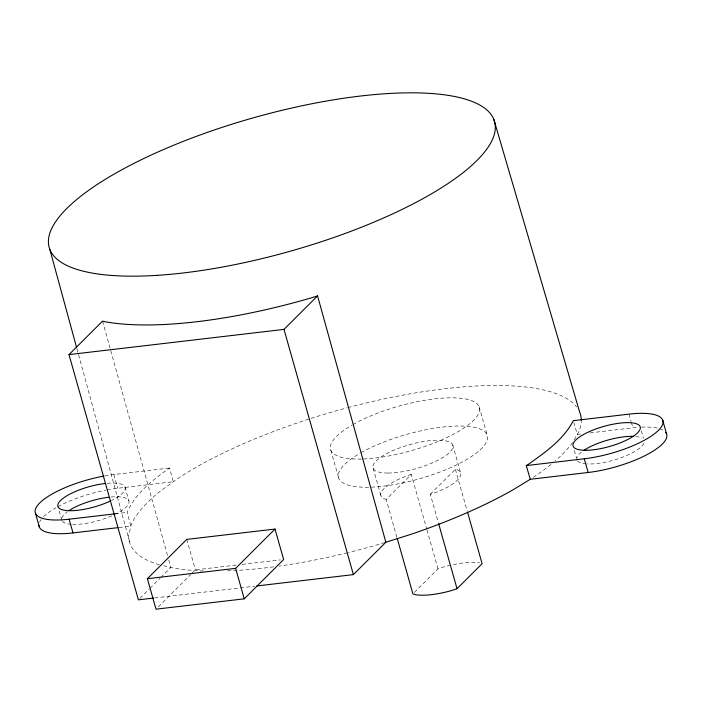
<?xml version="1.0" encoding="UTF-8"?>
<svg xmlns="http://www.w3.org/2000/svg" width="702" height="702" viewBox="0 0 702 702"><rect width="100%" height="100%" fill="white"/><g stroke="black" fill="none" stroke-linecap="round" stroke-linejoin="round"><path stroke-width="0.53" stroke-dasharray="3.51 2.63" d="M119.086 527.509L130.879 526.131L127.123 512.407C135.407 493.146 152.869 479.835 169.551 468.032L173.306 481.756L117.725 488.276A58.398 17.462 -15.8 0 0 106.678 489.987M574.21 439.768L578.878 431.598A234.328 70.068 -15.8 0 0 581.256 421.533M139.944 598.306L149.21 589.048M149.982 588.276L160.03 578.255M160.802 577.483L170.84 567.453L168.805 560.082M158.327 606.87L190.768 574.49M191.541 573.718L195.402 569.866L236.793 565.013M396.884 537.223L386.197 499.447L411.267 474.42L426.702 528.992M430.308 494.269L455.379 469.252L458.011 470.086A41.471 12.399 -15.8 0 1 435.556 492.506L430.308 494.269L438.329 522.604M414.434 592.374L437.987 568.866L442.883 567.216A41.471 12.399 -15.8 0 1 451.263 565.04M411.267 474.42L406.019 476.184A41.471 12.399 -15.8 0 0 383.555 498.604L386.197 499.447M384.907 542.532L381.16 543.708A234.328 70.068 -15.8 0 1 348.429 552.535M104.861 475.903A58.398 17.462 -15.8 0 1 113.847 474.57L169.551 468.032M580.501 433.985L577.298 434.362L573.867 422.63M590.119 432.862L632.879 427.843A58.398 17.462 -15.8 0 1 638.539 427.307M115.312 513.794L127.123 512.407M242.243 564.373L280.37 559.898M154.686 597.937L239.382 587.995M240.47 587.872L254.58 586.214M159.433 564.715L157.362 564.215A234.328 70.068 -15.8 0 1 128.756 535.108L131.134 525.043A234.328 70.068 -15.8 0 1 160.767 490.786L177.58 478.676A234.328 70.068 -15.8 0 1 310.047 418.708M163.584 565.707L173.429 568.076A234.328 70.068 -15.8 0 0 203.791 570.989M641.33 430.861L643.418 438.241M629.001 414.136L631.089 421.516M631.388 422.569L632.879 427.843M574.333 450.491L576.43 457.879M479.115 406.712L487.091 434.889M452.72 444.963L460.565 472.683M455.379 469.252L467.26 511.223M427 530.036L437.987 568.866M373.166 468.287L381.01 496.007M330.817 450.184L338.794 478.36M186.776 539.399L195.402 569.866M124.974 487.065L128.861 500.78M113.847 474.57L117.725 488.276M59.179 510.924L61.864 520.419A34.924 10.442 -15.8 0 1 67.199 511.855M102.562 321.104L167.638 555.87M76.957 348.833L130.247 544.208M572.665 442.471A234.328 70.068 -15.8 0 1 555.212 460.916M551 464.443A234.328 70.068 -15.8 0 1 533.388 477.325M347.376 552.799A234.328 70.068 -15.8 0 1 279.054 566.11M273.701 566.839A234.328 70.068 -15.8 0 1 225.939 570.945M311.083 418.374A234.328 70.068 -15.8 0 1 346.779 407.906M347.841 407.625A234.328 70.068 -15.8 0 1 576.632 406.984M39.575 522.244A58.398 17.462 -15.8 0 1 41.12 519.533M43.594 516.672A58.398 17.462 -15.8 0 1 56.09 507.669M57.897 506.668A58.398 17.462 -15.8 0 1 105.642 490.189M641.523 427.132A58.398 17.462 -15.8 0 1 657.871 428.238M659.775 428.764A58.398 17.462 -15.8 0 1 664.548 431.168M453.334 564.592A41.471 12.399 -15.8 0 1 479.65 562.899M352.983 424.561A77.308 23.113 -15.8 0 1 455.028 397.876A77.308 23.113 -15.8 0 1 463.504 428.334A77.308 23.113 -15.8 0 1 362.565 458.994M361.565 459.029A77.308 23.113 -15.8 0 1 351.992 425.131M360.96 452.746A77.308 23.113 -15.8 0 1 485.214 432.142A77.308 23.113 -15.8 0 1 393.436 484.722A77.308 23.113 -15.8 0 1 359.968 453.308M643.883 443.208A34.924 10.442 -15.8 0 1 621.577 457.555A34.924 10.442 -15.8 0 1 587.372 463.952M586.319 463.89A34.924 10.442 -15.8 0 1 577.492 460.793M577.026 459.986A34.924 10.442 -15.8 0 1 581.572 452.027M635.722 436.539A34.924 10.442 -15.8 0 1 641.865 438.162M107.125 483.309A34.924 10.442 -15.8 0 1 111.609 500.421M111.004 497.016A34.924 10.442 -15.8 0 1 115.488 514.127M111.785 515.838A34.924 10.442 -15.8 0 1 72.209 524.385M71.156 524.315A34.924 10.442 -15.8 0 1 62.329 521.226M388.083 473.051A41.471 12.399 -15.8 0 0 452.562 448.359A41.471 12.399 -15.8 0 0 398.174 448.464A41.471 12.399 -15.8 0 0 388.083 473.051"/><path stroke-width="1.05" d="M153.598 598.06L138.399 599.841L68.998 354.607L102.562 321.104L105.914 321.911A231.897 69.349 -15.8 0 0 311.495 297.797L317.567 295.884L385.846 542.234L353.396 574.622L256.757 585.959M68.998 354.607L284.003 329.387L317.567 295.884M147.394 578.72L186.776 539.399L275.017 529.054L283.634 559.512L244.252 598.832L156.011 609.178L147.394 578.72L235.626 568.366L275.017 529.054M397.183 538.276L412.916 593.892L415.373 594.673A41.471 12.399 -15.8 0 0 452.141 590.364L457.037 588.715L482.107 563.688L467.558 512.267M526.272 465.584L528.448 464.259C545.384 452.22 563.522 439.601 573.297 420.673L629.001 414.136A58.398 17.462 -15.8 0 1 658.406 430.387A58.398 17.462 -15.8 0 1 584.275 458.783L526.272 465.584L530.282 479.282L512.574 490.084A234.328 70.068 -15.8 0 1 410.266 534.547L385.846 542.234M103.835 476.088A58.398 17.462 -15.8 0 0 37.855 505.019A58.398 17.462 -15.8 0 0 69.121 519.208L115.312 513.794M38.996 525.535A58.398 17.462 -15.8 0 0 72.999 532.915L118.015 527.641M530.282 479.282L588.153 472.49A58.398 17.462 -15.8 0 0 646.112 455.089A58.398 17.462 -15.8 0 0 665.75 432.388M493.839 119.419L579.764 412.434A234.328 70.068 -15.8 0 1 581.282 420.472M662.653 420.042L666.531 433.748M584.275 458.783L588.153 472.49M438.627 523.657L457.037 588.715M284.003 329.387L353.396 574.622M235.626 568.366L244.252 598.832M69.121 519.208L72.999 532.915M35.469 513.311L39.347 527.018M49.886 249.57L76.667 347.78M584.073 450.219A34.924 10.442 -15.8 0 1 633.669 436.381M110.714 500.851A34.924 10.442 -15.8 0 1 57.933 506.546A34.924 10.442 -15.8 0 1 104.852 483.538M68.919 510.652A34.924 10.442 -15.8 0 1 108.731 497.253M157.222 275.342A231.423 69.208 -15.8 0 0 495.305 128.405A231.423 69.208 -15.8 0 0 163.048 149.737A231.423 69.208 -15.8 0 0 157.222 275.342M585.714 450.289A34.924 10.442 -15.8 0 0 640.005 429.492A34.924 10.442 -15.8 0 0 594.208 429.589A34.924 10.442 -15.8 0 0 585.714 450.289"/></g></svg>
